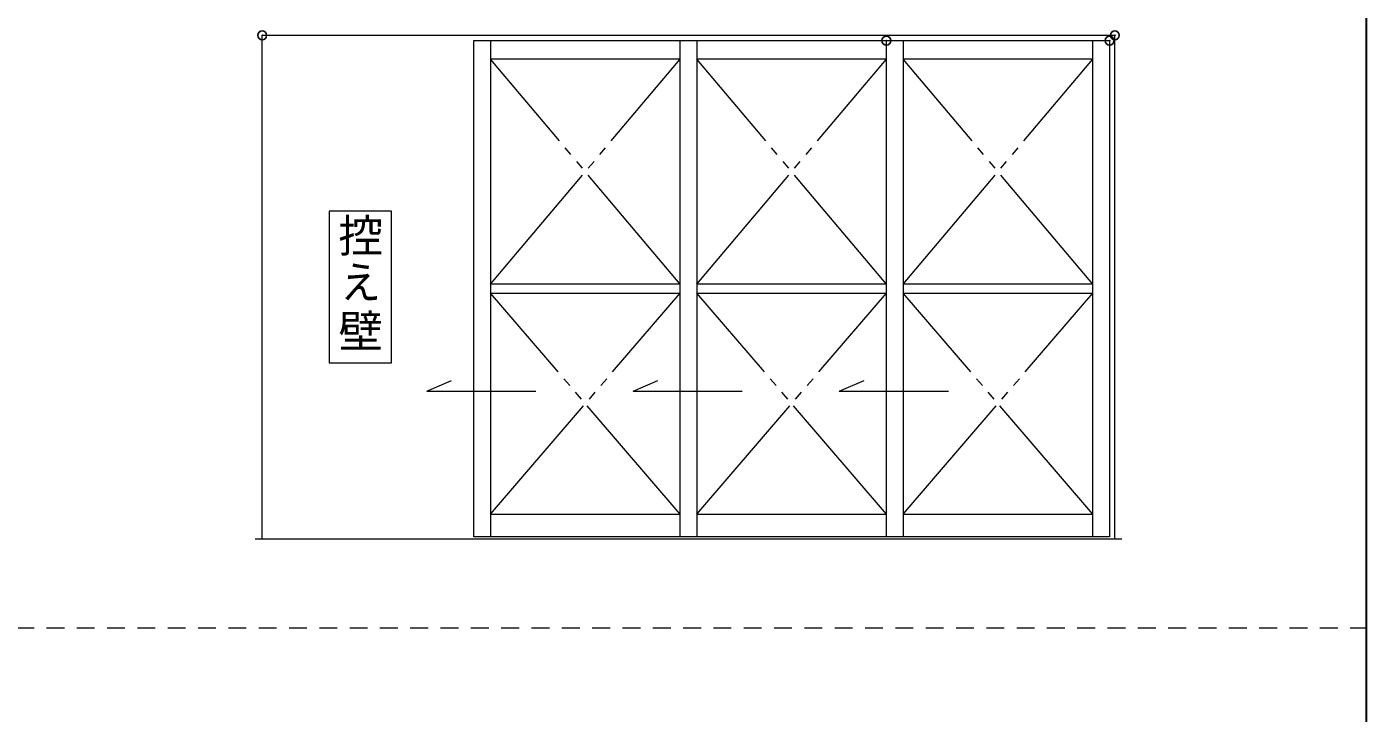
# Model space of a CAD drawing. Units: millimetres on the paper. Extents: x -303 to 303, y -152 to 152.
# Drawn here: x 25.5 to 100.6, y 39.2 to 77.7 of the extents above; entities that cross this region are included whole.
import ezdxf
from ezdxf.enums import TextEntityAlignment as Align

# ---------------------------------------------------------------- set-up
doc = ezdxf.new("R2010")
doc.units = ezdxf.units.MM
doc.header["$PDMODE"] = 32
doc.header["$PDSIZE"] = 0.5
doc.linetypes.add('USER1', pattern=[1.7, 1, -0.7])
doc.linetypes.add('USER3', pattern=[10.5, 8, -0.5, 0.5, -0.5, 0.5, -0.5])
doc.layers.add('0-1_3一般', color=7, linetype='Continuous', lineweight=15)
doc.layers.add('0-4_Defpoints', color=7, linetype='Continuous')
doc.styles.add('ＭＳ Ｐゴシック', font='')
doc.styles.get('ＭＳ Ｐゴシック').set_extended_font_data('MS PGothic')

# ---------------------------------------------------------------- blocks, each defined once
blk = doc.blocks.new('グループ-4')
at = {"layer": '0-1_3一般', "linetype": 'USER1'}
blk.add_line((-190, 44), (190, 44), dxfattribs=at)
at = {"layer": '0-1_3一般', "lineweight": 30}
blk.add_lwpolyline([(-190, 103), (190, 103), (190, -107), (-190, -107)], close=True, dxfattribs=at)
blk = doc.blocks.new('グループ-13')
at = {"layer": '0-1_3一般'}
blk.add_lwpolyline([(131.845, 67.35), (131.845, 58.85), (135.345, 58.85), (135.345, 67.35)], close=True, dxfattribs=at)
at = {"layer": '0-1_3一般', "style": 'ＭＳ Ｐゴシック'}
for s, p in [('控', (132.37, 64.507)), ('壁', (132.37, 59.154))]:
    blk.add_text(s, height=1.833, dxfattribs=at).set_placement(p, align=Align.BOTTOM_LEFT)
at = {"layer": '0-1_3一般', "style": 'ＭＳ Ｐゴシック', "width": 0.9}
blk.add_text('え', height=1.833, dxfattribs=at).set_placement((132.49, 61.901), align=Align.BOTTOM_LEFT)
blk = doc.blocks.new('グループ-14')
at = {"layer": '0-1_3一般'}
for p, q in [((128.095, 77.2), (175.905, 77.2)), ((128.095, 49), (128.095, 77.2)), ((139.96, 76.902), (140.199, 76.902)), ((139.96, 49.099), (139.96, 76.902)), ((140.199, 76.902), (140.665, 76.902)), ((140.665, 76.902), (140.904, 76.902)), ((140.904, 76.902), (151.558, 76.902)), ((140.904, 76.902), (140.904, 49.099)), ((151.528, 49.099), (151.528, 76.902)), ((151.528, 76.902), (151.767, 76.902)), ((152.472, 76.902), (152.472, 49.099)), ((152.472, 76.902), (163.126, 76.902)), ((163.096, 49.099), (163.096, 76.902)), ((163.096, 76.902), (163.335, 76.902)), ((163.335, 76.902), (163.801, 76.902)), ((163.801, 76.902), (164.04, 76.902)), ((164.04, 76.902), (174.694, 76.902)), ((164.04, 76.902), (164.04, 49.099)), ((174.664, 49.099), (174.664, 76.902)), ((174.664, 76.902), (174.903, 76.902)), ((174.903, 76.902), (175.369, 76.902)), ((175.369, 76.902), (175.608, 76.902)), ((175.608, 76.902), (175.608, 49.099)), ((175.905, 49), (175.905, 77.2)), ((151.528, 75.869), (140.904, 75.869)), ((163.096, 75.869), (152.472, 75.869)), ((174.664, 75.869), (164.04, 75.869)), ((151.528, 63.249), (140.904, 63.249)), ((163.096, 63.249), (152.472, 63.249)), ((174.664, 63.249), (164.04, 63.249)), ((140.904, 62.752), (151.528, 62.752)), ((152.472, 62.752), (163.096, 62.752)), ((164.04, 62.752), (174.664, 62.752)), ((137.32, 57.273), (138.711, 57.868)), ((148.888, 57.273), (150.279, 57.868)), ((160.456, 57.273), (161.847, 57.868)), ((137.32, 57.273), (143.437, 57.273)), ((148.888, 57.273), (155.005, 57.273)), ((160.456, 57.273), (166.573, 57.273)), ((140.904, 50.37), (151.528, 50.37)), ((152.472, 50.37), (163.096, 50.37)), ((164.04, 50.37), (174.664, 50.37)), ((127.697, 49), (176.303, 49)), ((140.904, 49.099), (140.665, 49.099)), ((151.528, 49.099), (140.904, 49.099)), ((151.767, 49.099), (151.528, 49.099)), ((152.233, 49.099), (151.767, 49.099)), ((152.472, 49.099), (152.233, 49.099)), ((163.096, 49.099), (152.472, 49.099)), ((164.04, 49.099), (163.801, 49.099)), ((174.664, 49.099), (164.04, 49.099)), ((174.903, 49.099), (174.664, 49.099))]:
    blk.add_line(p, q, dxfattribs=at)
at = {"layer": '0-1_3一般', "linetype": 'USER3'}
for p, q in [((140.904, 63.249), (151.528, 75.869)), ((151.528, 63.249), (140.904, 75.869)), ((163.096, 63.249), (152.472, 75.869)), ((152.472, 63.249), (163.096, 75.869)), ((174.664, 63.249), (164.04, 75.869)), ((164.04, 63.249), (174.664, 75.869)), ((140.904, 50.37), (151.528, 62.752)), ((151.528, 50.37), (140.904, 62.752)), ((163.096, 50.37), (152.472, 62.752)), ((152.472, 50.37), (163.096, 62.752)), ((174.664, 50.37), (164.04, 62.752)), ((164.04, 50.37), (174.664, 62.752))]:
    blk.add_line(p, q, dxfattribs=at)
at = {"layer": '0-1_3一般'}
for points in [[(151.767, 76.902), (152.233, 76.902), (152.472, 76.902)], [(140.665, 49.099), (140.199, 49.099), (139.96, 49.099)], [(163.801, 49.099), (163.335, 49.099), (163.096, 49.099)], [(175.608, 49.099), (175.369, 49.099), (174.903, 49.099)]]:
    blk.add_lwpolyline(points, dxfattribs=at)
blk.add_blockref('グループ-13', (0, 0), dxfattribs=at)

msp = doc.modelspace()

# ---------------------------------------------------------------- linework, layer by layer
at = {"layer": '0-4_Defpoints'}
for p in [(38.72, 77.2), (86.53, 77.2), (73.721, 76.902), (86.233, 76.902)]:
    msp.add_point(p, dxfattribs=at)

# ---------------------------------------------------------------- block references
at = {"layer": '0-1_3一般'}
for name in ['グループ-4', 'グループ-14']:
    msp.add_blockref(name, (-89.375, 0), dxfattribs=at)

doc.saveas('drawing.dxf')
